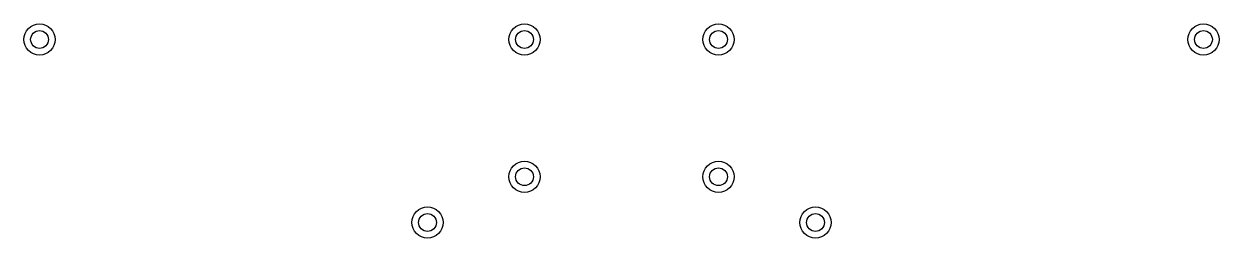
# Model space of a CAD drawing. Header units: millimetres. Extents: x 106 to 328, y -128 to -89.
import ezdxf

# ---------------------------------------------------------------- set-up
doc = ezdxf.new("R2010")
doc.units = ezdxf.units.MM

msp = doc.modelspace()

# ---------------------------------------------------------------- linework, layer by layer
for centre, radius in [((109, -91.5), 2.9), ((199, -91.5), 2.9), ((235, -91.5), 2.9), ((325, -91.5), 2.9), ((109, -91.5), 1.65), ((199, -91.5), 1.65), ((235, -91.5), 1.65), ((325, -91.5), 1.65), ((199, -117), 2.9), ((235, -117), 2.9), ((199, -117), 1.65), ((235, -117), 1.65), ((181, -125.5), 2.9), ((181, -125.5), 1.65), ((253, -125.5), 2.9), ((253, -125.5), 1.65)]:
    msp.add_circle(centre, radius)

doc.saveas('drawing.dxf')
